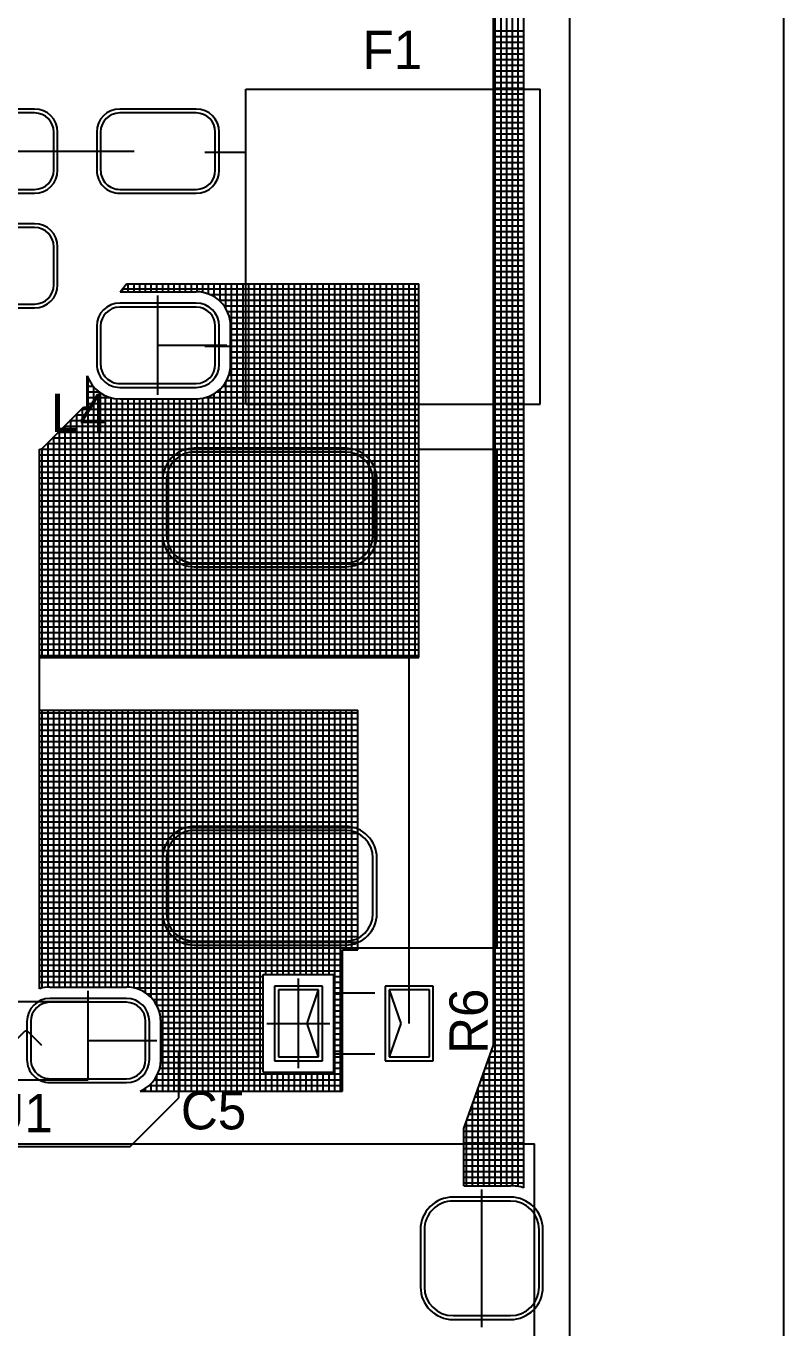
# Model space of a CAD drawing. Header units: millimetres. Extents: x 105 to 142, y 46 to 175.
# Drawn here: x 120.77 to 140.6, y 122.2 to 156.27 of the extents above; entities that cross this region are included whole.
import ezdxf

# ---------------------------------------------------------------- set-up
doc = ezdxf.new("R2010")
doc.units = ezdxf.units.MM
for name, color, linetype in [('KeepOutLayer', 6, 'Continuous'), ('Mechanical1', 6, 'Continuous'), ('TopLayer', 1, 'Continuous'), ('TopOverlay', 2, 'Continuous'), ('TopPaste', 8, 'Continuous'), ('TopSolder', 216, 'Continuous')]:
    doc.layers.add(name, color=color, linetype=linetype)

# ---------------------------------------------------------------- blocks, each defined once
blk = doc.blocks.new('P____I__2____2')
at = {"layer": 'TopLayer'}
for p, q in [((3.05, 1), (-3.05, 1)), ((10.95, 1), (8.45, 1)), ((-3.55, 0.5), (-3.55, -0.5)), ((3.55, -0.5), (3.55, 0.5)), ((7.95, 0.5), (7.95, -0.5)), ((11.45, -0.5), (11.45, 0.5)), ((-3.05, -1), (3.05, -1)), ((8.45, -1), (10.95, -1)), ((3.05, -2), (-3.05, -2)), ((10.95, -2), (8.45, -2)), ((-3.55, -2.5), (-3.55, -3.5)), ((3.55, -3.5), (3.55, -2.5)), ((7.95, -2.5), (7.95, -3.5)), ((11.45, -3.5), (11.45, -2.5)), ((-3.05, -4), (3.05, -4)), ((8.45, -4), (10.95, -4))]:
    blk.add_line(p, q, dxfattribs=at)
for centre in [(0, 0), (9.7, 0), (0, -3), (9.7, -3)]:
    blk.add_circle(centre, 0, dxfattribs=at)
for centre, start, end in [((-3.05, 0.5), 90, 180), ((3.05, 0.5), 0, 90), ((8.45, 0.5), 90, 180), ((10.95, 0.5), 0, 90), ((-3.05, -0.5), 180, 270), ((3.05, -0.5), 270, 0), ((8.45, -0.5), 180, 270), ((10.95, -0.5), 270, 0), ((-3.05, -2.5), 90, 180), ((3.05, -2.5), 0, 90), ((8.45, -2.5), 90, 180), ((10.95, -2.5), 0, 90), ((-3.05, -3.5), 180, 270), ((3.05, -3.5), 270, 0), ((8.45, -3.5), 180, 270), ((10.95, -3.5), 270, 0)]:
    blk.add_arc(centre, 0.5, start, end, dxfattribs=at)
at = {"layer": 'TopOverlay'}
for p, q in [((-0.775, 2.525), (9.725, 2.525)), ((-0.775, -5.375), (-0.775, 2.525)), ((9.725, -5.375), (9.725, 2.525)), ((-0.775, -5.375), (9.725, -5.375))]:
    blk.add_line(p, q, dxfattribs=at)
at = {"layer": 'TopPaste'}
for p, q in [((3.05, 1), (-3.05, 1)), ((10.95, 1), (8.45, 1)), ((-3.55, 0.5), (-3.55, -0.5)), ((3.55, -0.5), (3.55, 0.5)), ((7.95, 0.5), (7.95, -0.5)), ((11.45, -0.5), (11.45, 0.5)), ((-3.05, -1), (3.05, -1)), ((8.45, -1), (10.95, -1)), ((3.05, -2), (-3.05, -2)), ((10.95, -2), (8.45, -2)), ((-3.55, -2.5), (-3.55, -3.5)), ((3.55, -3.5), (3.55, -2.5)), ((7.95, -2.5), (7.95, -3.5)), ((11.45, -3.5), (11.45, -2.5)), ((-3.05, -4), (3.05, -4)), ((8.45, -4), (10.95, -4))]:
    blk.add_line(p, q, dxfattribs=at)
for centre in [(0, 0), (9.7, 0), (0, -3), (9.7, -3)]:
    blk.add_circle(centre, 0, dxfattribs=at)
for centre, start, end in [((-3.05, 0.5), 90, 180), ((3.05, 0.5), 0, 90), ((8.45, 0.5), 90, 180), ((10.95, 0.5), 0, 90), ((-3.05, -0.5), 180, 270), ((3.05, -0.5), 270, 0), ((8.45, -0.5), 180, 270), ((10.95, -0.5), 270, 0), ((-3.05, -2.5), 90, 180), ((3.05, -2.5), 0, 90), ((8.45, -2.5), 90, 180), ((10.95, -2.5), 0, 90), ((-3.05, -3.5), 180, 270), ((3.05, -3.5), 270, 0), ((8.45, -3.5), 180, 270), ((10.95, -3.5), 270, 0)]:
    blk.add_arc(centre, 0.5, start, end, dxfattribs=at)
at = {"layer": 'TopSolder'}
for p, q in [((3.05, 1.102), (-3.05, 1.102)), ((10.95, 1.102), (8.45, 1.102)), ((-3.652, 0.5), (-3.652, -0.5)), ((3.652, -0.5), (3.652, 0.5)), ((7.848, 0.5), (7.848, -0.5)), ((11.552, -0.5), (11.552, 0.5)), ((-3.05, -1.102), (3.05, -1.102)), ((8.45, -1.102), (10.95, -1.102)), ((3.05, -1.898), (-3.05, -1.898)), ((10.95, -1.898), (8.45, -1.898)), ((-3.652, -2.5), (-3.652, -3.5)), ((3.652, -3.5), (3.652, -2.5)), ((7.848, -2.5), (7.848, -3.5)), ((11.552, -3.5), (11.552, -2.5)), ((-3.05, -4.102), (3.05, -4.102)), ((8.45, -4.102), (10.95, -4.102))]:
    blk.add_line(p, q, dxfattribs=at)
for centre in [(0, 0), (9.7, 0), (0, -3), (9.7, -3)]:
    blk.add_circle(centre, 0, dxfattribs=at)
for centre, start, end in [((-3.05, 0.5), 90, 180), ((3.05, 0.5), 0, 90), ((8.45, 0.5), 90, 180), ((10.95, 0.5), 0, 90), ((-3.05, -0.5), 180, 270), ((3.05, -0.5), 270, 0), ((8.45, -0.5), 180, 270), ((10.95, -0.5), 270, 0), ((-3.05, -2.5), 90, 180), ((3.05, -2.5), 0, 90), ((8.45, -2.5), 90, 180), ((10.95, -2.5), 0, 90), ((-3.05, -3.5), 180, 270), ((3.05, -3.5), 270, 0), ((8.45, -3.5), 180, 270), ((10.95, -3.5), 270, 0)]:
    blk.add_arc(centre, 0.602, start, end, dxfattribs=at)
blk = doc.blocks.new('V________7___SMD_6')
at = {"layer": 'TopLayer'}
for p, q in [((0.575, 3.875), (-0.425, 3.875)), ((-0.925, 3.375), (-0.925, 1.375)), ((1.075, 1.375), (1.075, 3.375)), ((-0.425, 0.875), (0.575, 0.875)), ((0.575, -1.125), (-0.425, -1.125)), ((-0.925, -1.625), (-0.925, -3.625)), ((1.075, -3.625), (1.075, -1.625)), ((-0.425, -4.125), (0.575, -4.125))]:
    blk.add_line(p, q, dxfattribs=at)
for centre in [(0.075, 2.375), (0.075, -2.625)]:
    blk.add_circle(centre, 0, dxfattribs=at)
for centre, start, end in [((-0.425, 3.375), 90, 180), ((0.575, 3.375), 0, 90), ((-0.425, 1.375), 180, 270), ((0.575, 1.375), 270, 0), ((-0.425, -1.625), 90, 180), ((0.575, -1.625), 0, 90), ((-0.425, -3.625), 180, 270), ((0.575, -3.625), 270, 0)]:
    blk.add_arc(centre, 0.5, start, end, dxfattribs=at)
at = {"layer": 'TopOverlay'}
for p, q in [((-0.95, -2.625), (-0.95, 2.375)), ((0.075, 2.375), (-0.95, 2.375)), ((1.1, 2.375), (0.075, 2.375)), ((1.1, -2.625), (1.1, 2.375)), ((-0.175, 0.775), (0.2, 1.15)), ((-0.175, 0.725), (-0.175, 0.775)), ((0.225, 0.325), (-0.175, 0.725)), ((-0.162, -0.063), (0.225, 0.325)), ((0.25, -0.475), (-0.162, -0.063)), ((0.8, -0.575), (0.4, -0.175)), ((-0.138, -0.863), (0.25, -0.475)), ((0.8, -1.625), (0.8, -0.575)), ((0.287, -1.288), (-0.125, -0.875)), ((0.075, -2.625), (-0.95, -2.625)), ((1.1, -2.625), (0.075, -2.625))]:
    blk.add_line(p, q, dxfattribs=at)
at = {"layer": 'TopPaste'}
for p, q in [((0.575, 3.875), (-0.425, 3.875)), ((-0.925, 3.375), (-0.925, 1.375)), ((1.075, 1.375), (1.075, 3.375)), ((-0.425, 0.875), (0.575, 0.875)), ((0.575, -1.125), (-0.425, -1.125)), ((-0.925, -1.625), (-0.925, -3.625)), ((1.075, -3.625), (1.075, -1.625)), ((-0.425, -4.125), (0.575, -4.125))]:
    blk.add_line(p, q, dxfattribs=at)
for centre in [(0.075, 2.375), (0.075, -2.625)]:
    blk.add_circle(centre, 0, dxfattribs=at)
for centre, start, end in [((-0.425, 3.375), 90, 180), ((0.575, 3.375), 0, 90), ((-0.425, 1.375), 180, 270), ((0.575, 1.375), 270, 0), ((-0.425, -1.625), 90, 180), ((0.575, -1.625), 0, 90), ((-0.425, -3.625), 180, 270), ((0.575, -3.625), 270, 0)]:
    blk.add_arc(centre, 0.5, start, end, dxfattribs=at)
at = {"layer": 'TopSolder'}
for p, q in [((0.575, 3.977), (-0.425, 3.977)), ((-1.027, 3.375), (-1.027, 1.375)), ((1.177, 1.375), (1.177, 3.375)), ((-0.425, 0.773), (0.575, 0.773)), ((0.575, -1.023), (-0.425, -1.023)), ((-1.027, -1.625), (-1.027, -3.625)), ((1.177, -3.625), (1.177, -1.625)), ((-0.425, -4.227), (0.575, -4.227))]:
    blk.add_line(p, q, dxfattribs=at)
for centre in [(0.075, 2.375), (0.075, -2.625)]:
    blk.add_circle(centre, 0, dxfattribs=at)
for centre, start, end in [((-0.425, 3.375), 90, 180), ((0.575, 3.375), 0, 90), ((-0.425, 1.375), 180, 270), ((0.575, 1.375), 270, 0), ((-0.425, -1.625), 90, 180), ((0.575, -1.625), 0, 90), ((-0.425, -3.625), 180, 270), ((0.575, -3.625), 270, 0)]:
    blk.add_arc(centre, 0.602, start, end, dxfattribs=at)
blk = doc.blocks.new('RC1206_9')
at = {"layer": 'TopLayer'}
for p, q in [((-0.925, 0.875), (-1.975, 0.875)), ((-1.975, 0.875), (-1.975, -0.875)), ((-0.925, -0.875), (-0.925, 0.875)), ((1.975, 0.875), (0.925, 0.875)), ((0.925, 0.875), (0.925, -0.875)), ((1.975, -0.875), (1.975, 0.875)), ((-1.975, -0.875), (-0.925, -0.875)), ((0.925, -0.875), (1.975, -0.875))]:
    blk.add_line(p, q, dxfattribs=at)
for centre in [(-1.45, 0), (1.45, 0)]:
    blk.add_circle(centre, 0, dxfattribs=at)
at = {"layer": 'TopOverlay'}
for p, q in [((0.55, 0.8), (-0.55, 0.8)), ((0.55, -0.8), (-0.55, -0.8))]:
    blk.add_line(p, q, dxfattribs=at)
at = {"layer": 'TopPaste'}
for p, q in [((-0.925, 0.875), (-1.975, 0.875)), ((-1.975, 0.875), (-1.975, -0.875)), ((-1.225, 0), (-0.925, 0.875)), ((1.975, 0.875), (0.925, 0.875)), ((0.925, 0.875), (1.225, 0)), ((1.975, -0.875), (1.975, 0.875)), ((-0.925, -0.875), (-1.225, 0)), ((1.225, 0), (0.925, -0.875)), ((-1.975, -0.875), (-0.925, -0.875)), ((0.925, -0.875), (1.975, -0.875))]:
    blk.add_line(p, q, dxfattribs=at)
at = {"layer": 'TopSolder'}
for p, q in [((-0.823, 0.977), (-2.077, 0.977)), ((-2.077, 0.977), (-2.077, -0.977)), ((-0.823, -0.977), (-0.823, 0.977)), ((2.077, 0.977), (0.823, 0.977)), ((0.823, 0.977), (0.823, -0.977)), ((2.077, -0.977), (2.077, 0.977)), ((-2.077, -0.977), (-0.823, -0.977)), ((0.823, -0.977), (2.077, -0.977))]:
    blk.add_line(p, q, dxfattribs=at)
for centre in [(-1.45, 0), (1.45, 0)]:
    blk.add_circle(centre, 0, dxfattribs=at)
blk = doc.blocks.new('IND_CDRH129_15')
at = {"layer": 'TopLayer'}
for p, q in [((2.125, 5.775), (-1.825, 5.775)), ((-2.55, 5.05), (-2.55, 3.6)), ((2.85, 3.6), (2.85, 5.05)), ((-1.825, 2.875), (2.125, 2.875)), ((2.125, -4.125), (-1.825, -4.125)), ((-2.55, -4.85), (-2.55, -6.3)), ((2.85, -6.3), (2.85, -4.85)), ((-1.825, -7.025), (2.125, -7.025))]:
    blk.add_line(p, q, dxfattribs=at)
for centre in [(0.15, 4.325), (0.15, -5.575)]:
    blk.add_circle(centre, 0, dxfattribs=at)
for centre, start, end in [((-1.825, 5.05), 90, 180), ((2.125, 5.05), 0, 90), ((-1.825, 3.6), 180, 270), ((2.125, 3.6), 270, 0), ((-1.825, -4.85), 90, 180), ((2.125, -4.85), 0, 90), ((-1.825, -6.3), 180, 270), ((2.125, -6.3), 270, 0)]:
    blk.add_arc(centre, 0.725, start, end, dxfattribs=at)
at = {"layer": 'TopOverlay'}
for p, q in [((6.175, 5.95), (-5.8, 5.95)), ((-5.8, 5.95), (-5.8, -6.45)), ((6.175, 5.95), (6.175, 5.625)), ((6.175, 5.675), (6.175, -1.525)), ((6.175, -1.525), (6.175, -7.1)), ((-5.8, -6.45), (-5.8, -7.1)), ((0.225, -7.1), (-5.8, -7.1)), ((5.925, -7.1), (0.225, -7.1)), ((6.175, -7.1), (5.9, -7.1))]:
    blk.add_line(p, q, dxfattribs=at)
at = {"layer": 'TopPaste'}
for p, q in [((2.125, 5.775), (-1.825, 5.775)), ((-2.55, 5.05), (-2.55, 3.6)), ((2.85, 3.6), (2.85, 5.05)), ((-1.825, 2.875), (2.125, 2.875)), ((2.125, -4.125), (-1.825, -4.125)), ((-2.55, -4.85), (-2.55, -6.3)), ((2.85, -6.3), (2.85, -4.85)), ((-1.825, -7.025), (2.125, -7.025))]:
    blk.add_line(p, q, dxfattribs=at)
for centre in [(0.15, 4.325), (0.15, -5.575)]:
    blk.add_circle(centre, 0, dxfattribs=at)
for centre, start, end in [((-1.825, 5.05), 90, 180), ((2.125, 5.05), 0, 90), ((-1.825, 3.6), 180, 270), ((2.125, 3.6), 270, 0), ((-1.825, -4.85), 90, 180), ((2.125, -4.85), 0, 90), ((-1.825, -6.3), 180, 270), ((2.125, -6.3), 270, 0)]:
    blk.add_arc(centre, 0.725, start, end, dxfattribs=at)
at = {"layer": 'TopSolder'}
for p, q in [((2.125, 5.877), (-1.825, 5.877)), ((-2.652, 5.05), (-2.652, 3.6)), ((2.952, 3.6), (2.952, 5.05)), ((-1.825, 2.773), (2.125, 2.773)), ((2.125, -4.023), (-1.825, -4.023)), ((-2.652, -4.85), (-2.652, -6.3)), ((2.952, -6.3), (2.952, -4.85)), ((-1.825, -7.127), (2.125, -7.127))]:
    blk.add_line(p, q, dxfattribs=at)
for centre in [(0.15, 4.325), (0.15, -5.575)]:
    blk.add_circle(centre, 0, dxfattribs=at)
for centre, start, end in [((-1.825, 5.05), 90, 180), ((2.125, 5.05), 0, 90), ((-1.825, 3.6), 180, 270), ((2.125, 3.6), 270, 0), ((-1.825, -4.85), 90, 180), ((2.125, -4.85), 0, 90), ((-1.825, -6.3), 180, 270), ((2.125, -6.3), 270, 0)]:
    blk.add_arc(centre, 0.827, start, end, dxfattribs=at)
blk = doc.blocks.new('F____B_______19')
at = {"layer": 'TopLayer'}
for p, q in [((-1.95, 1.525), (-2.95, 1.525)), ((3.13, 1.525), (2.13, 1.525)), ((-3.45, 1.025), (-3.45, -0.975)), ((-1.45, -0.975), (-1.45, 1.025)), ((1.63, 1.025), (1.63, -0.975)), ((3.63, -0.975), (3.63, 1.025)), ((-2.95, -1.475), (-1.95, -1.475)), ((2.13, -1.475), (3.13, -1.475))]:
    blk.add_line(p, q, dxfattribs=at)
for centre in [(-2.45, 0.025), (2.63, 0.025)]:
    blk.add_circle(centre, 0, dxfattribs=at)
for centre, start, end in [((-2.95, 1.025), 90, 180), ((-1.95, 1.025), 0, 90), ((2.13, 1.025), 90, 180), ((3.13, 1.025), 0, 90), ((-2.95, -0.975), 180, 270), ((-1.95, -0.975), 270, 0), ((2.13, -0.975), 180, 270), ((3.13, -0.975), 270, 0)]:
    blk.add_arc(centre, 0.5, start, end, dxfattribs=at)
at = {"layer": 'TopOverlay'}
for p, q in [((-4.075, 2.325), (-4.075, 10.025)), ((4.175, 10.025), (-4.075, 10.025)), ((4.175, 2.325), (4.175, 10.025)), ((4.175, 2.325), (-4.075, 2.325)), ((-2.425, 1.25), (-2.425, 2.325)), ((2.65, 1.25), (2.65, 2.325))]:
    blk.add_line(p, q, dxfattribs=at)
at = {"layer": 'TopPaste'}
for p, q in [((-1.95, 1.525), (-2.95, 1.525)), ((3.13, 1.525), (2.13, 1.525)), ((-3.45, 1.025), (-3.45, -0.975)), ((-1.45, -0.975), (-1.45, 1.025)), ((1.63, 1.025), (1.63, -0.975)), ((3.63, -0.975), (3.63, 1.025)), ((-2.95, -1.475), (-1.95, -1.475)), ((2.13, -1.475), (3.13, -1.475))]:
    blk.add_line(p, q, dxfattribs=at)
for centre in [(-2.45, 0.025), (2.63, 0.025)]:
    blk.add_circle(centre, 0, dxfattribs=at)
for centre, start, end in [((-2.95, 1.025), 90, 180), ((-1.95, 1.025), 0, 90), ((2.13, 1.025), 90, 180), ((3.13, 1.025), 0, 90), ((-2.95, -0.975), 180, 270), ((-1.95, -0.975), 270, 0), ((2.13, -0.975), 180, 270), ((3.13, -0.975), 270, 0)]:
    blk.add_arc(centre, 0.5, start, end, dxfattribs=at)
at = {"layer": 'TopSolder'}
for p, q in [((-1.95, 1.627), (-2.95, 1.627)), ((3.13, 1.627), (2.13, 1.627)), ((-3.552, 1.025), (-3.552, -0.975)), ((-1.348, -0.975), (-1.348, 1.025)), ((1.528, 1.025), (1.528, -0.975)), ((3.732, -0.975), (3.732, 1.025)), ((-2.95, -1.577), (-1.95, -1.577)), ((2.13, -1.577), (3.13, -1.577))]:
    blk.add_line(p, q, dxfattribs=at)
for centre in [(-2.45, 0.025), (2.63, 0.025)]:
    blk.add_circle(centre, 0, dxfattribs=at)
for centre, start, end in [((-2.95, 1.025), 90, 180), ((-1.95, 1.025), 0, 90), ((2.13, 1.025), 90, 180), ((3.13, 1.025), 0, 90), ((-2.95, -0.975), 180, 270), ((-1.95, -0.975), 270, 0), ((2.13, -0.975), 180, 270), ((3.13, -0.975), 270, 0)]:
    blk.add_arc(centre, 0.602, start, end, dxfattribs=at)
blk = doc.blocks.new('CAP_630V_SMD_22')
at = {"layer": 'TopLayer'}
for p, q in [((-6.67, 1.575), (-8.17, 1.575)), ((9.07, 1.575), (6.57, 1.575)), ((-8.92, 0.825), (-8.92, -0.675)), ((-5.92, -0.675), (-5.92, 0.825)), ((5.82, 0.825), (5.82, -0.675)), ((9.82, -0.675), (9.82, 0.825)), ((-8.17, -1.425), (-6.67, -1.425)), ((6.57, -1.425), (9.07, -1.425))]:
    blk.add_line(p, q, dxfattribs=at)
for centre in [(-7.42, 0.075), (7.82, 0.075)]:
    blk.add_circle(centre, 0, dxfattribs=at)
for centre, start, end in [((-8.17, 0.825), 90, 180), ((-6.67, 0.825), 0, 90), ((6.57, 0.825), 90, 180), ((9.07, 0.825), 0, 90), ((-8.17, -0.675), 180, 270), ((-6.67, -0.675), 270, 0), ((6.57, -0.675), 180, 270), ((9.07, -0.675), 270, 0)]:
    blk.add_arc(centre, 0.75, start, end, dxfattribs=at)
at = {"layer": 'TopOverlay'}
for p, q in [((-8.8, 3.075), (-8.8, -2.925)), ((9.2, 3.075), (-8.8, 3.075)), ((9.2, 3.075), (9.2, -2.925)), ((9.2, -2.925), (-8.8, -2.925))]:
    blk.add_line(p, q, dxfattribs=at)
at = {"layer": 'TopPaste'}
for p, q in [((-6.67, 1.575), (-8.17, 1.575)), ((9.07, 1.575), (6.57, 1.575)), ((-8.92, 0.825), (-8.92, -0.675)), ((-5.92, -0.675), (-5.92, 0.825)), ((5.82, 0.825), (5.82, -0.675)), ((9.82, -0.675), (9.82, 0.825)), ((-8.17, -1.425), (-6.67, -1.425)), ((6.57, -1.425), (9.07, -1.425))]:
    blk.add_line(p, q, dxfattribs=at)
for centre in [(-7.42, 0.075), (7.82, 0.075)]:
    blk.add_circle(centre, 0, dxfattribs=at)
for centre, start, end in [((-8.17, 0.825), 90, 180), ((-6.67, 0.825), 0, 90), ((6.57, 0.825), 90, 180), ((9.07, 0.825), 0, 90), ((-8.17, -0.675), 180, 270), ((-6.67, -0.675), 270, 0), ((6.57, -0.675), 180, 270), ((9.07, -0.675), 270, 0)]:
    blk.add_arc(centre, 0.75, start, end, dxfattribs=at)
at = {"layer": 'TopSolder'}
for p, q in [((-6.67, 1.677), (-8.17, 1.677)), ((9.07, 1.677), (6.57, 1.677)), ((-9.022, 0.825), (-9.022, -0.675)), ((-5.818, -0.675), (-5.818, 0.825)), ((5.718, 0.825), (5.718, -0.675)), ((9.922, -0.675), (9.922, 0.825)), ((-8.17, -1.527), (-6.67, -1.527)), ((6.57, -1.527), (9.07, -1.527))]:
    blk.add_line(p, q, dxfattribs=at)
for centre in [(-7.42, 0.075), (7.82, 0.075)]:
    blk.add_circle(centre, 0, dxfattribs=at)
for centre, start, end in [((-8.17, 0.825), 90, 180), ((-6.67, 0.825), 0, 90), ((6.57, 0.825), 90, 180), ((9.07, 0.825), 0, 90), ((-8.17, -0.675), 180, 270), ((-6.67, -0.675), 270, 0), ((6.57, -0.675), 180, 270), ((9.07, -0.675), 270, 0)]:
    blk.add_arc(centre, 0.852, start, end, dxfattribs=at)

msp = doc.modelspace()

# ---------------------------------------------------------------- linework, layer by layer
at = {"layer": 'KeepOutLayer'}
msp.add_line((135, 46), (135, 170), dxfattribs=at)
at = {"layer": 'Mechanical1'}
msp.add_line((140.6, 113.713), (140.6, 170), dxfattribs=at)
at = {"layer": 'TopLayer'}
for p, q in [((133, 134.225), (133, 157.25)), ((133.05, 125.925), (133.05, 157.25)), ((133.2, 125.925), (133.2, 157.25)), ((133.35, 125.925), (133.35, 157.25)), ((133.5, 125.924), (133.5, 157.25)), ((133.65, 125.907), (133.65, 157.25)), ((133.8, 125.869), (133.8, 157.25)), ((133.8, 125.869), (133.8, 157.25)), ((133, 156.15), (133.8, 156.15)), ((133, 156), (133.8, 156)), ((133, 155.85), (133.8, 155.85)), ((133, 155.7), (133.8, 155.7)), ((133, 155.55), (133.8, 155.55)), ((133, 155.4), (133.8, 155.4)), ((133, 155.25), (133.8, 155.25)), ((133, 155.1), (133.8, 155.1)), ((133, 154.95), (133.8, 154.95)), ((133, 154.8), (133.8, 154.8)), ((133, 154.65), (133.8, 154.65)), ((133, 154.5), (133.8, 154.5)), ((133, 154.35), (133.8, 154.35)), ((133, 154.2), (133.8, 154.2)), ((133, 154.05), (133.8, 154.05)), ((133, 153.9), (133.8, 153.9)), ((133, 153.75), (133.8, 153.75)), ((133, 153.6), (133.8, 153.6)), ((133, 153.45), (133.8, 153.45)), ((119.75, 153), (123.6, 153)), ((123.6, 153), (123.6, 153)), ((133, 153.3), (133.8, 153.3)), ((133, 153.15), (133.8, 153.15)), ((133, 153), (133.8, 153)), ((133, 152.85), (133.8, 152.85)), ((133, 152.7), (133.8, 152.7)), ((133, 152.55), (133.8, 152.55)), ((133, 152.4), (133.8, 152.4)), ((133, 152.25), (133.8, 152.25)), ((133, 152.1), (133.8, 152.1)), ((133, 151.95), (133.8, 151.95)), ((133, 151.8), (133.8, 151.8)), ((133, 151.65), (133.8, 151.65)), ((133, 151.5), (133.8, 151.5)), ((133, 151.35), (133.8, 151.35)), ((133, 151.2), (133.8, 151.2)), ((133, 151.05), (133.8, 151.05)), ((133, 150.9), (133.8, 150.9)), ((133, 150.75), (133.8, 150.75)), ((133, 150.6), (133.8, 150.6)), ((133, 150.45), (133.8, 150.45)), ((133, 150.3), (133.8, 150.3)), ((133, 150.15), (133.8, 150.15)), ((133, 150), (133.8, 150)), ((133, 149.85), (133.8, 149.85)), ((133, 149.7), (133.8, 149.7)), ((123.235, 149.32), (123.4, 149.525)), ((123.235, 149.32), (125.225, 149.32)), ((123.299, 149.4), (131.05, 149.4)), ((123.3, 149.32), (123.3, 149.4)), ((123.4, 149.525), (131.05, 149.525)), ((123.45, 149.32), (123.45, 149.525)), ((123.6, 149.32), (123.6, 149.525)), ((123.75, 149.32), (123.75, 149.525)), ((123.9, 149.32), (123.9, 149.525)), ((124.05, 149.32), (124.05, 149.525)), ((124.2, 149.32), (124.2, 149.525)), ((124.35, 149.32), (124.35, 149.525)), ((124.5, 149.32), (124.5, 149.525)), ((124.65, 149.32), (124.65, 149.525)), ((124.8, 149.32), (124.8, 149.525)), ((124.95, 149.32), (124.95, 149.525)), ((125.1, 149.32), (125.1, 149.525)), ((125.25, 149.32), (125.25, 149.525)), ((125.4, 149.303), (125.4, 149.525)), ((125.55, 149.259), (125.55, 149.525)), ((125.574, 149.25), (131.05, 149.25)), ((125.7, 149.185), (125.7, 149.525)), ((125.85, 149.068), (125.85, 149.525)), ((126, 148.878), (126, 149.525)), ((126.15, 139.75), (126.15, 149.525)), ((126.3, 139.75), (126.3, 149.525)), ((126.45, 139.75), (126.45, 149.525)), ((126.6, 139.75), (126.6, 149.525)), ((126.75, 139.75), (126.75, 149.525)), ((126.9, 139.75), (126.9, 149.525)), ((127.05, 139.75), (127.05, 149.525)), ((127.2, 139.75), (127.2, 149.525)), ((127.35, 139.75), (127.35, 149.525)), ((127.5, 139.75), (127.5, 149.525)), ((127.65, 139.75), (127.65, 149.525)), ((127.8, 139.75), (127.8, 149.525)), ((127.95, 139.75), (127.95, 149.525)), ((128.1, 139.75), (128.1, 149.525)), ((128.25, 139.75), (128.25, 149.525)), ((128.4, 139.75), (128.4, 149.525)), ((128.55, 139.75), (128.55, 149.525)), ((128.7, 139.75), (128.7, 149.525)), ((128.85, 139.75), (128.85, 149.525)), ((129, 139.75), (129, 149.525)), ((129.15, 139.75), (129.15, 149.525)), ((129.3, 139.75), (129.3, 149.525)), ((129.45, 139.75), (129.45, 149.525)), ((129.6, 139.75), (129.6, 149.525)), ((129.75, 139.75), (129.75, 149.525)), ((129.9, 139.75), (129.9, 149.525)), ((130.05, 139.75), (130.05, 149.525)), ((130.2, 139.75), (130.2, 149.525)), ((130.35, 139.75), (130.35, 149.525)), ((130.5, 139.75), (130.5, 149.525)), ((130.65, 139.75), (130.65, 149.525)), ((130.8, 139.75), (130.8, 149.525)), ((130.95, 139.75), (130.95, 149.525)), ((131.05, 148.675), (131.05, 149.525)), ((133, 149.55), (133.8, 149.55)), ((133, 149.4), (133.8, 149.4)), ((133, 149.25), (133.8, 149.25)), ((124.225, 147.92), (124.225, 149.22)), ((125.815, 149.1), (131.05, 149.1)), ((125.953, 148.95), (131.05, 148.95)), ((133, 149.1), (133.8, 149.1)), ((133, 148.95), (133.8, 148.95)), ((126.041, 148.8), (131.05, 148.8)), ((126.095, 148.65), (131.05, 148.65)), ((131.05, 146.3), (131.05, 148.675)), ((133, 148.8), (133.8, 148.8)), ((133, 148.65), (133.8, 148.65)), ((126.121, 148.5), (131.05, 148.5)), ((126.125, 147.42), (126.125, 148.42)), ((126.125, 148.35), (131.05, 148.35)), ((133, 148.5), (133.8, 148.5)), ((133, 148.35), (133.8, 148.35)), ((124.225, 146.62), (124.225, 147.92)), ((124.225, 147.92), (126.025, 147.92)), ((126.125, 148.2), (131.05, 148.2)), ((126.125, 148.05), (131.05, 148.05)), ((126.125, 147.9), (131.05, 147.9)), ((133, 148.2), (133.8, 148.2)), ((133, 148.05), (133.8, 148.05)), ((133, 147.9), (133.8, 147.9)), ((126.125, 147.75), (131.05, 147.75)), ((126.125, 147.6), (131.05, 147.6)), ((133, 147.75), (133.8, 147.75)), ((133, 147.6), (133.8, 147.6)), ((126.117, 147.3), (131.05, 147.3)), ((126.125, 147.45), (131.05, 147.45)), ((133, 147.45), (133.8, 147.45)), ((133, 147.3), (133.8, 147.3)), ((122.375, 146.3), (122.375, 147.124)), ((122.375, 146.85), (122.529, 146.85)), ((122.4, 139.75), (122.4, 147.061)), ((125.921, 146.85), (131.05, 146.85)), ((126, 139.75), (126, 146.962)), ((126.021, 147), (131.05, 147)), ((126.083, 147.15), (131.05, 147.15)), ((133, 147.15), (133.8, 147.15)), ((133, 147), (133.8, 147)), ((133, 146.85), (133.8, 146.85)), ((122.375, 146.7), (122.685, 146.7)), ((122.375, 146.55), (122.996, 146.55)), ((122.55, 139.75), (122.55, 146.825)), ((122.7, 139.75), (122.7, 146.689)), ((122.85, 139.75), (122.85, 146.602)), ((123, 139.75), (123, 146.549)), ((123.15, 139.75), (123.15, 146.523)), ((123.225, 146.52), (125.225, 146.52)), ((123.3, 139.75), (123.3, 146.52)), ((123.45, 139.75), (123.45, 146.52)), ((123.6, 139.75), (123.6, 146.52)), ((123.75, 139.75), (123.75, 146.52)), ((123.9, 139.75), (123.9, 146.52)), ((124.05, 139.75), (124.05, 146.52)), ((124.2, 139.75), (124.2, 146.52)), ((124.35, 139.75), (124.35, 146.52)), ((124.5, 139.75), (124.5, 146.52)), ((124.65, 139.75), (124.65, 146.52)), ((124.8, 139.75), (124.8, 146.52)), ((124.95, 139.75), (124.95, 146.52)), ((125.1, 139.75), (125.1, 146.52)), ((125.25, 139.75), (125.25, 146.52)), ((125.4, 139.75), (125.4, 146.537)), ((125.454, 146.55), (131.05, 146.55)), ((125.55, 139.75), (125.55, 146.581)), ((125.7, 139.75), (125.7, 146.655)), ((125.765, 146.7), (131.05, 146.7)), ((125.85, 139.75), (125.85, 146.772)), ((133, 146.7), (133.8, 146.7)), ((133, 146.55), (133.8, 146.55)), ((121.175, 145.2), (122.275, 146.3)), ((122.225, 146.25), (131.05, 146.25)), ((122.25, 139.75), (122.25, 146.275)), ((122.275, 146.3), (122.375, 146.3)), ((122.375, 146.4), (131.05, 146.4)), ((131.05, 141.425), (131.05, 146.3)), ((133, 146.4), (133.8, 146.4)), ((133, 146.25), (133.8, 146.25)), ((121.925, 145.95), (131.05, 145.95)), ((121.95, 139.75), (121.95, 145.975)), ((122.075, 146.1), (131.05, 146.1)), ((122.1, 139.75), (122.1, 146.125)), ((133, 146.1), (133.8, 146.1)), ((133, 145.95), (133.8, 145.95)), ((121.475, 145.5), (131.05, 145.5)), ((121.5, 139.75), (121.5, 145.525)), ((121.625, 145.65), (131.05, 145.65)), ((121.65, 139.75), (121.65, 145.675)), ((121.775, 145.8), (131.05, 145.8)), ((121.8, 139.75), (121.8, 145.825)), ((133, 145.8), (133.8, 145.8)), ((133, 145.65), (133.8, 145.65)), ((133, 145.5), (133.8, 145.5)), ((121.125, 139.75), (121.125, 145.15)), ((121.175, 145.2), (131.05, 145.2)), ((121.2, 139.75), (121.2, 145.225)), ((121.325, 145.35), (131.05, 145.35)), ((121.35, 139.75), (121.35, 145.375)), ((133, 145.35), (133.8, 145.35)), ((133, 145.2), (133.8, 145.2)), ((121.125, 145.05), (131.05, 145.05)), ((121.125, 144.9), (131.05, 144.9)), ((133, 145.05), (133.8, 145.05)), ((133, 144.9), (133.8, 144.9)), ((121.125, 144.75), (131.05, 144.75)), ((121.125, 144.6), (131.05, 144.6)), ((133, 144.75), (133.8, 144.75)), ((133, 144.6), (133.8, 144.6)), ((121.125, 144.45), (131.05, 144.45)), ((121.125, 144.3), (131.05, 144.3)), ((121.125, 144.15), (131.05, 144.15)), ((133, 144.45), (133.8, 144.45)), ((133, 144.3), (133.8, 144.3)), ((133, 144.15), (133.8, 144.15)), ((121.125, 144), (131.05, 144)), ((121.125, 143.85), (131.05, 143.85)), ((133, 144), (133.8, 144)), ((133, 143.85), (133.8, 143.85)), ((121.125, 143.7), (131.05, 143.7)), ((121.125, 143.55), (131.05, 143.55)), ((133, 143.7), (133.8, 143.7)), ((133, 143.55), (133.8, 143.55)), ((121.125, 143.4), (131.05, 143.4)), ((121.125, 143.25), (131.05, 143.25)), ((133, 143.4), (133.8, 143.4)), ((133, 143.25), (133.8, 143.25)), ((121.125, 143.1), (131.05, 143.1)), ((121.125, 142.95), (131.05, 142.95)), ((121.125, 142.8), (131.05, 142.8)), ((133, 143.1), (133.8, 143.1)), ((133, 142.95), (133.8, 142.95)), ((133, 142.8), (133.8, 142.8)), ((121.125, 142.65), (131.05, 142.65)), ((121.125, 142.5), (131.05, 142.5)), ((133, 142.65), (133.8, 142.65)), ((133, 142.5), (133.8, 142.5)), ((121.125, 142.35), (131.05, 142.35)), ((121.125, 142.2), (131.05, 142.2)), ((133, 142.35), (133.8, 142.35)), ((133, 142.2), (133.8, 142.2)), ((121.125, 142.05), (131.05, 142.05)), ((121.125, 141.9), (131.05, 141.9)), ((121.125, 141.75), (131.05, 141.75)), ((133, 142.05), (133.8, 142.05)), ((133, 141.9), (133.8, 141.9)), ((133, 141.75), (133.8, 141.75)), ((121.125, 141.6), (131.05, 141.6)), ((121.125, 141.45), (131.05, 141.45)), ((131.05, 139.75), (131.05, 141.425)), ((133, 141.6), (133.8, 141.6)), ((133, 141.45), (133.8, 141.45)), ((121.125, 141.3), (131.05, 141.3)), ((121.125, 141.15), (131.05, 141.15)), ((133, 141.3), (133.8, 141.3)), ((133, 141.15), (133.8, 141.15)), ((121.125, 141), (131.05, 141)), ((121.125, 140.85), (131.05, 140.85)), ((133, 141), (133.8, 141)), ((133, 140.85), (133.8, 140.85)), ((121.125, 140.7), (131.05, 140.7)), ((121.125, 140.55), (131.05, 140.55)), ((121.125, 140.4), (131.05, 140.4)), ((130.8, 130.175), (130.8, 140.45)), ((133, 140.7), (133.8, 140.7)), ((133, 140.55), (133.8, 140.55)), ((133, 140.4), (133.8, 140.4)), ((121.125, 140.25), (131.05, 140.25)), ((121.125, 140.1), (131.05, 140.1)), ((133, 140.25), (133.8, 140.25)), ((133, 140.1), (133.8, 140.1)), ((121.125, 139.95), (131.05, 139.95)), ((121.125, 139.8), (131.05, 139.8)), ((121.125, 139.75), (131.05, 139.75)), ((133, 139.95), (133.8, 139.95)), ((133, 139.8), (133.8, 139.8)), ((133, 139.65), (133.8, 139.65)), ((133, 139.5), (133.8, 139.5)), ((133, 139.35), (133.8, 139.35)), ((133, 139.2), (133.8, 139.2)), ((133, 139.05), (133.8, 139.05)), ((133, 138.9), (133.8, 138.9)), ((133, 138.75), (133.8, 138.75)), ((121.125, 131.082), (121.125, 138.375)), ((121.125, 138.375), (129.45, 138.375)), ((121.2, 131.102), (121.2, 138.375)), ((121.35, 131.124), (121.35, 138.375)), ((121.5, 131.125), (121.5, 138.375)), ((121.65, 131.125), (121.65, 138.375)), ((121.8, 131.125), (121.8, 138.375)), ((121.95, 131.125), (121.95, 138.375)), ((122.1, 131.125), (122.1, 138.375)), ((122.25, 131.125), (122.25, 138.375)), ((122.4, 131.125), (122.4, 138.375)), ((122.55, 131.125), (122.55, 138.375)), ((122.7, 131.125), (122.7, 138.375)), ((122.85, 131.125), (122.85, 138.375)), ((123, 131.125), (123, 138.375)), ((123.15, 131.125), (123.15, 138.375)), ((123.3, 131.125), (123.3, 138.375)), ((123.45, 131.124), (123.45, 138.375)), ((123.6, 131.103), (123.6, 138.375)), ((123.75, 131.054), (123.75, 138.375)), ((123.9, 130.973), (123.9, 138.375)), ((124.05, 130.848), (124.05, 138.375)), ((124.2, 130.638), (124.2, 138.375)), ((124.35, 128.4), (124.35, 138.375)), ((124.5, 128.4), (124.5, 138.375)), ((124.65, 128.4), (124.65, 138.375)), ((124.8, 128.4), (124.8, 138.375)), ((124.95, 128.4), (124.95, 138.375)), ((125.1, 128.4), (125.1, 138.375)), ((125.25, 128.4), (125.25, 138.375)), ((125.4, 128.4), (125.4, 138.375)), ((125.55, 128.4), (125.55, 138.375)), ((125.7, 128.4), (125.7, 138.375)), ((125.85, 128.4), (125.85, 138.375)), ((126, 128.4), (126, 138.375)), ((126.15, 128.4), (126.15, 138.375)), ((126.3, 128.4), (126.3, 138.375)), ((126.45, 128.4), (126.45, 138.375)), ((126.6, 128.4), (126.6, 138.375)), ((126.75, 128.4), (126.75, 138.375)), ((126.9, 128.4), (126.9, 138.375)), ((127.05, 131.45), (127.05, 138.375)), ((127.2, 131.45), (127.2, 138.375)), ((127.35, 131.45), (127.35, 138.375)), ((127.5, 131.45), (127.5, 138.375)), ((127.65, 131.45), (127.65, 138.375)), ((127.8, 131.45), (127.8, 138.375)), ((127.95, 131.45), (127.95, 138.375)), ((128.1, 131.45), (128.1, 138.375)), ((128.25, 131.45), (128.25, 138.375)), ((128.4, 131.45), (128.4, 138.375)), ((128.55, 131.45), (128.55, 138.375)), ((128.7, 131.45), (128.7, 138.375)), ((128.85, 128.4), (128.85, 138.375)), ((129, 128.4), (129, 138.375)), ((129.15, 132.1), (129.15, 138.375)), ((129.3, 132.1), (129.3, 138.375)), ((129.45, 132.1), (129.45, 138.375)), ((129.45, 132.1), (129.45, 138.375)), ((133, 138.6), (133.8, 138.6)), ((133, 138.45), (133.8, 138.45)), ((121.125, 138.3), (129.45, 138.3)), ((121.125, 138.15), (129.45, 138.15)), ((121.125, 138), (129.45, 138)), ((133, 138.3), (133.8, 138.3)), ((133, 138.15), (133.8, 138.15)), ((133, 138), (133.8, 138)), ((121.125, 137.85), (129.45, 137.85)), ((121.125, 137.7), (129.45, 137.7)), ((133, 137.85), (133.8, 137.85)), ((133, 137.7), (133.8, 137.7)), ((121.125, 137.55), (129.45, 137.55)), ((121.125, 137.4), (129.45, 137.4)), ((133, 137.55), (133.8, 137.55)), ((133, 137.4), (133.8, 137.4)), ((121.125, 137.25), (129.45, 137.25)), ((121.125, 137.1), (129.45, 137.1)), ((133, 137.25), (133.8, 137.25)), ((133, 137.1), (133.8, 137.1)), ((121.125, 136.95), (129.45, 136.95)), ((121.125, 136.8), (129.45, 136.8)), ((121.125, 136.65), (129.45, 136.65)), ((133, 136.95), (133.8, 136.95)), ((133, 136.8), (133.8, 136.8)), ((133, 136.65), (133.8, 136.65)), ((121.125, 136.5), (129.45, 136.5)), ((121.125, 136.35), (129.45, 136.35)), ((133, 136.5), (133.8, 136.5)), ((133, 136.35), (133.8, 136.35)), ((121.125, 136.2), (129.45, 136.2)), ((121.125, 136.05), (129.45, 136.05)), ((133, 136.2), (133.8, 136.2)), ((133, 136.05), (133.8, 136.05)), ((121.125, 135.9), (129.45, 135.9)), ((121.125, 135.75), (129.45, 135.75)), ((133, 135.9), (133.8, 135.9)), ((133, 135.75), (133.8, 135.75)), ((121.125, 135.6), (129.45, 135.6)), ((121.125, 135.45), (129.45, 135.45)), ((121.125, 135.3), (129.45, 135.3)), ((133, 135.6), (133.8, 135.6)), ((133, 135.45), (133.8, 135.45)), ((133, 135.3), (133.8, 135.3)), ((121.125, 135.15), (129.45, 135.15)), ((121.125, 135), (129.45, 135)), ((133, 135.15), (133.8, 135.15)), ((133, 135), (133.8, 135)), ((121.125, 134.85), (129.45, 134.85)), ((121.125, 134.7), (129.45, 134.7)), ((133, 134.85), (133.8, 134.85)), ((133, 134.7), (133.8, 134.7)), ((121.125, 134.55), (129.45, 134.55)), ((121.125, 134.4), (129.45, 134.4)), ((121.125, 134.25), (129.45, 134.25)), ((133, 134.55), (133.8, 134.55)), ((133, 134.4), (133.8, 134.4)), ((133, 134.25), (133.8, 134.25)), ((121.125, 134.1), (129.45, 134.1)), ((121.125, 133.95), (129.45, 133.95)), ((133, 130.825), (133, 134.225)), ((133, 134.1), (133.8, 134.1)), ((133, 133.95), (133.8, 133.95)), ((121.125, 133.8), (129.45, 133.8)), ((121.125, 133.65), (129.45, 133.65)), ((133, 133.8), (133.8, 133.8)), ((133, 133.65), (133.8, 133.65)), ((121.125, 133.5), (129.45, 133.5)), ((121.125, 133.35), (129.45, 133.35)), ((133, 133.5), (133.8, 133.5)), ((133, 133.35), (133.8, 133.35)), ((121.125, 133.2), (129.45, 133.2)), ((121.125, 133.05), (129.45, 133.05)), ((121.125, 132.9), (129.45, 132.9)), ((133, 133.2), (133.8, 133.2)), ((133, 133.05), (133.8, 133.05)), ((133, 132.9), (133.8, 132.9)), ((121.125, 132.75), (129.45, 132.75)), ((121.125, 132.6), (129.45, 132.6)), ((133, 132.75), (133.8, 132.75)), ((133, 132.6), (133.8, 132.6)), ((121.125, 132.45), (129.45, 132.45)), ((121.125, 132.3), (129.45, 132.3)), ((133, 132.45), (133.8, 132.45)), ((133, 132.3), (133.8, 132.3)), ((121.125, 132.15), (129.45, 132.15)), ((121.125, 132), (129.05, 132)), ((129.05, 128.975), (129.05, 132.1)), ((129.05, 132.1), (129.45, 132.1)), ((133, 132.15), (133.8, 132.15)), ((133, 132), (133.8, 132)), ((121.125, 131.85), (129.05, 131.85)), ((121.125, 131.7), (129.05, 131.7)), ((121.125, 131.55), (129.05, 131.55)), ((133, 131.85), (133.8, 131.85)), ((133, 131.7), (133.8, 131.7)), ((133, 131.55), (133.8, 131.55)), ((121.125, 131.4), (126.975, 131.4)), ((121.125, 131.25), (126.975, 131.25)), ((126.975, 128.9), (126.975, 131.45)), ((126.975, 131.45), (128.825, 131.45)), ((127.9, 130.175), (127.9, 131.35)), ((128.825, 128.9), (128.825, 131.45)), ((128.825, 131.4), (129.05, 131.4)), ((128.825, 131.25), (129.05, 131.25)), ((133, 131.4), (133.8, 131.4)), ((133, 131.25), (133.8, 131.25)), ((121.4, 131.125), (123.4, 131.125)), ((122.4, 129.725), (122.4, 131.025)), ((123.612, 131.1), (126.975, 131.1)), ((123.934, 130.95), (126.975, 130.95)), ((128.825, 131.1), (129.05, 131.1)), ((128.825, 130.95), (129.05, 130.95)), ((133, 131.1), (133.8, 131.1)), ((133, 130.95), (133.8, 130.95)), ((124.093, 130.8), (126.975, 130.8)), ((124.193, 130.65), (126.975, 130.65)), ((124.257, 130.5), (126.975, 130.5)), ((128.825, 130.8), (129.05, 130.8)), ((128.825, 130.65), (129.05, 130.65)), ((128.825, 130.5), (129.05, 130.5)), ((133, 129.6), (133, 130.825)), ((133, 130.8), (133.8, 130.8)), ((133, 130.65), (133.8, 130.65)), ((133, 130.5), (133.8, 130.5)), ((124.291, 130.35), (126.975, 130.35)), ((124.3, 129.225), (124.3, 130.225)), ((124.3, 130.2), (126.975, 130.2)), ((127.075, 130.175), (127.9, 130.175)), ((127.9, 129), (127.9, 130.175)), ((127.9, 130.175), (128.725, 130.175)), ((128.825, 130.35), (129.05, 130.35)), ((128.825, 130.2), (129.05, 130.2)), ((133, 130.35), (133.8, 130.35)), ((133, 130.2), (133.8, 130.2)), ((124.3, 130.05), (126.975, 130.05)), ((124.3, 129.9), (126.975, 129.9)), ((128.825, 130.05), (129.05, 130.05)), ((128.825, 129.9), (129.05, 129.9)), ((133, 130.05), (133.8, 130.05)), ((133, 129.9), (133.8, 129.9)), ((122.4, 129.725), (124.2, 129.725)), ((124.3, 129.75), (126.975, 129.75)), ((124.3, 129.6), (126.975, 129.6)), ((128.825, 129.75), (129.05, 129.75)), ((128.825, 129.6), (129.05, 129.6)), ((132.225, 127.425), (133, 129.6)), ((133, 129.75), (133.8, 129.75)), ((133, 129.6), (133.8, 129.6)), ((124.297, 129.15), (126.975, 129.15)), ((124.3, 129.45), (126.975, 129.45)), ((124.3, 129.3), (126.975, 129.3)), ((124.775, 128.225), (124.775, 129.45)), ((128.825, 129.45), (129.05, 129.45)), ((128.825, 129.3), (129.05, 129.3)), ((128.825, 129.15), (129.05, 129.15)), ((132.84, 129.15), (133.8, 129.15)), ((132.893, 129.3), (133.8, 129.3)), ((132.9, 125.925), (132.9, 129.319)), ((132.946, 129.45), (133.8, 129.45)), ((124.2, 128.4), (124.2, 128.812)), ((124.218, 128.85), (129.05, 128.85)), ((124.271, 129), (126.975, 129)), ((126.975, 128.9), (128.825, 128.9)), ((127.05, 128.4), (127.05, 128.9)), ((127.2, 128.4), (127.2, 128.9)), ((127.35, 128.4), (127.35, 128.9)), ((127.5, 128.4), (127.5, 128.9)), ((127.65, 128.4), (127.65, 128.9)), ((127.8, 128.4), (127.8, 128.9)), ((127.95, 128.4), (127.95, 128.9)), ((128.1, 128.4), (128.1, 128.9)), ((128.25, 128.4), (128.25, 128.9)), ((128.4, 128.4), (128.4, 128.9)), ((128.55, 128.4), (128.55, 128.9)), ((128.7, 128.4), (128.7, 128.9)), ((128.825, 129), (129.05, 129)), ((129.05, 128.4), (129.05, 128.975)), ((132.733, 128.85), (133.8, 128.85)), ((132.75, 125.925), (132.75, 128.898)), ((132.786, 129), (133.8, 129)), ((123.9, 128.4), (123.9, 128.477)), ((123.995, 128.55), (129.05, 128.55)), ((124.05, 128.4), (124.05, 128.602)), ((124.131, 128.7), (129.05, 128.7)), ((132.6, 125.925), (132.6, 128.477)), ((132.626, 128.55), (133.8, 128.55)), ((132.679, 128.7), (133.8, 128.7)), ((123.5, 126.95), (124.775, 128.225)), ((123.76, 128.4), (129.05, 128.4)), ((132.519, 128.25), (133.8, 128.25)), ((132.572, 128.4), (133.8, 128.4)), ((132.359, 127.8), (133.8, 127.8)), ((132.412, 127.95), (133.8, 127.95)), ((132.45, 125.925), (132.45, 128.056)), ((132.465, 128.1), (133.8, 128.1)), ((132.252, 127.5), (133.8, 127.5)), ((132.3, 125.925), (132.3, 127.635)), ((132.305, 127.65), (133.8, 127.65)), ((132.225, 125.925), (132.225, 127.425)), ((132.225, 127.35), (133.8, 127.35)), ((132.225, 127.2), (133.8, 127.2)), ((115.1, 126.95), (123.5, 126.95)), ((132.225, 127.05), (133.8, 127.05)), ((132.225, 126.9), (133.8, 126.9)), ((132.225, 126.75), (133.8, 126.75)), ((132.225, 126.6), (133.8, 126.6)), ((132.225, 126.45), (133.8, 126.45)), ((132.225, 126.3), (133.8, 126.3)), ((132.225, 126.15), (133.8, 126.15)), ((132.225, 126), (133.8, 126)), ((132.225, 125.925), (133.445, 125.925)), ((132.695, 124.025), (132.695, 125.825)), ((132.695, 124.025), (132.695, 124.5)), ((132.695, 122.225), (132.695, 124.025))]:
    msp.add_line(p, q, dxfattribs=at)
for centre, radius, start, end in [((125.225, 148.42), 0.9, 0, 90), ((125.225, 147.42), 0.9, 270, 0), ((123.225, 147.42), 0.9, 199.1881, 270), ((121.4, 130.225), 0.9, 90, 107.7915), ((123.4, 130.225), 0.9, 0, 90), ((123.4, 129.225), 0.9, 293.5567, 0), ((133.445, 124.775), 1.15, 72.0193, 90)]:
    msp.add_arc(centre, radius, start, end, dxfattribs=at)

# ---------------------------------------------------------------- block references
msp.add_blockref('P____I__2____2', (110.05, 153))
for name, p, rotation in [('F____B_______19', (124.2, 150.55), 270), ('IND_CDRH129_15', (127.3, 138.1), 180), ('RC1206_9', (129.35, 130.175), 180), ('V________7___SMD_6', (120.025, 129.8), 270), ('CAP_630V_SMD_22', (125.275, 124.1), 180)]:
    msp.add_blockref(name, p, dxfattribs=dict(rotation=rotation))

# ---------------------------------------------------------------- texts
at = {"layer": 'TopOverlay'}
for s, p in [('F1', (129.575, 155.15)), ('L4', (121.425, 145.65)), ('RU1', (118.8, 127.325)), ('C5', (124.825, 127.4))]:
    msp.add_text(s, height=1, dxfattribs=at).set_placement(p)
msp.add_text('R6', height=1, rotation=90, dxfattribs=at).set_placement((132.85, 129.375))

doc.saveas('drawing.dxf')
